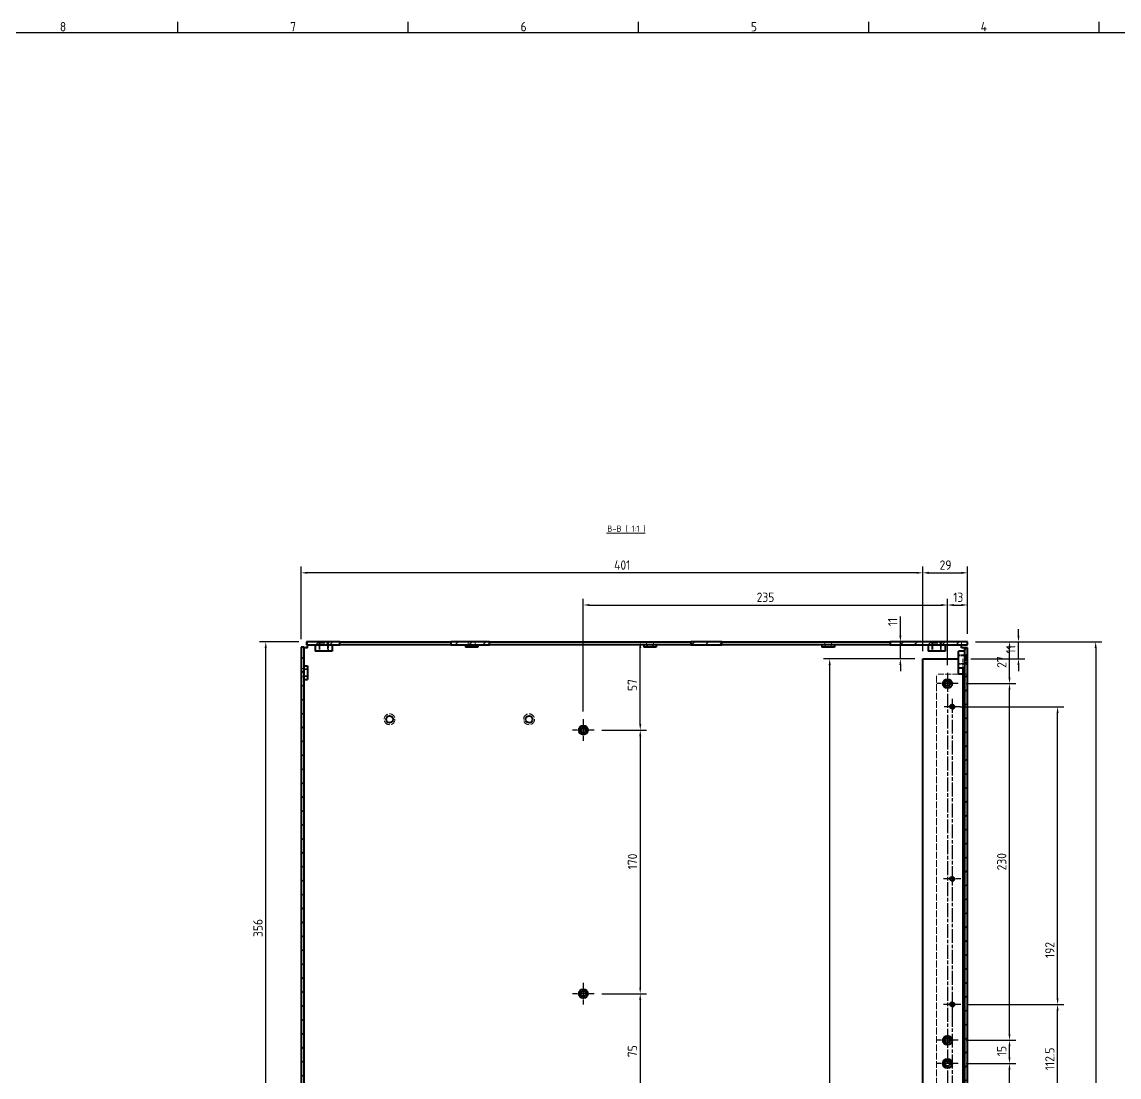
# Model space of a CAD drawing. Header units: millimetres. Extents: x 0 to 2378, y 0 to 1682.
# Drawn here: x 1237 to 1945, y 968 to 1649 of the extents above; entities that cross this region are included whole.
import ezdxf

# ---------------------------------------------------------------- set-up
doc = ezdxf.new("R2010")
doc.units = ezdxf.units.MM
doc.header["$LTSCALE"] = 2
doc.linetypes.add('CHAIN', pattern=[0.3543, 0.2362, -0.0295, 0.0591, -0.0295])
doc.linetypes.add('DASHED', pattern=[0.2067, 0.1654, -0.0413])
doc.layers.get('0').update_dxf_attribs({"color": 3, "lineweight": 25})
for name, color, linetype, lineweight in [('가려진 것(ISO)', 2, 'DASHED', 18), ('가시적인 것(ISO)', 3, 'Continuous', 40), ('가시적인 좁은 것(ISO)', 3, 'Continuous', 35), ('경계(ISO)', 7, 'Continuous', 25), ('기호(ISO)', 5, 'Continuous', 25), ('중심 표식(ISO)', 1, 'Continuous', 25), ('중심선(ISO)', 1, 'Continuous', 25), ('치수(ISO)', 2, 'Continuous', 25), ('해치(ISO)', 7, 'Continuous', 18)]:
    doc.layers.add(name, color=color, linetype=linetype, lineweight=lineweight)
doc.styles.add('문자 텍스트_M2B', font='isocp.shx')
doc.styles.add('치수 텍스트_PSTEK_POSCO', font='isocp.shx')
doc.styles.add('텍스트 스타일512', font='isocp.shx')
doc.dimstyles.new('치수_PSTEK_POSCO', dxfattribs={"dimscale": 2, "dimtxt": 3, "dimasz": 2, "dimexe": 2, "dimexo": 2.5, "dimgap": 1, "dimtad": 1, "dimrnd": 1e-08, "dimdsep": 46, "dimtxsty": '치수 텍스트_PSTEK_POSCO', "dimcen": 0.09, "dimdle": 10, "dimclrd": 7, "dimclre": 7, "dimclrt": 2, "dimadec": 1, "dimazin": 2, "dimtfac": 1, "dimtmove": 0, "dimatfit": 3, "dimfxl": 0, "dimtolj": 1, "dimlwd": -1, "dimlwe": -1, "dimarcsym": 0})

# ---------------------------------------------------------------- blocks, each defined once
blk = doc.blocks.new('경계 Default Border')
at = {"layer": '경계(ISO)'}
for p, q in [((668.81, 821), (668.81, 824.4)), ((743.12, 821), (743.12, 824.4)), ((817.44, 821), (817.44, 824.4)), ((891.75, 821), (891.75, 824.4)), ((966.06, 821), (966.06, 824.4))]:
    blk.add_line(p, q, dxfattribs=at)
at = {"layer": '경계(ISO)', "flags": 128}
blk.add_lwpolyline([(20, 20), (20, 821), (1169, 821), (1169, 20), (20, 20)], dxfattribs=at)
at = {"layer": '경계(ISO)', "color": 2, "char_height": 3, "attachment_point": 7, "style": '문자 텍스트_M2B'}
for s, insert in [('8', (630.8, 821.37)), ('7', (705.11, 821.39)), ('6', (779.43, 821.37)), ('5', (853.74, 821.37)), ('4', (927.88, 821.4))]:
    blk.add_mtext(s, dxfattribs=dict(at, insert=insert))
blk = doc.blocks.new('*D44')
at = {"layer": 'Defpoints', "color": 0, "transparency": 16777216}
for p in [(1847.33, 1293.58), (1847.33, 1249.15), (1818.33, 1238.15)]:
    blk.add_point(p, dxfattribs=at)
at = {"layer": '치수(ISO)', "color": 7, "transparency": 16777216}
for p, q in [((1818.33, 1243.15), (1818.33, 1297.58)), ((1847.33, 1254.15), (1847.33, 1297.58)), ((1822.33, 1293.58), (1843.33, 1293.58))]:
    blk.add_line(p, q, dxfattribs=at)
for points in [[(1822.33, 1294.25), (1822.33, 1292.91), (1818.33, 1293.58)], [(1843.33, 1294.25), (1843.33, 1292.91), (1847.33, 1293.58)]]:
    blk.add_solid(points, dxfattribs=at)
at = {"layer": '치수(ISO)', "color": 2, "transparency": 16777216, "insert": (1829.24, 1298.58), "char_height": 6, "attachment_point": 4, "style": '치수 텍스트_PSTEK_POSCO'}
blk.add_mtext('\\A1;29', dxfattribs=at)
blk = doc.blocks.new('*D45')
at = {"layer": 'Defpoints', "color": 0, "transparency": 16777216}
for p in [(1847.33, 1249.15), (1880.12, 1249.15), (1844.33, 1238.15)]:
    blk.add_point(p, dxfattribs=at)
at = {"layer": '치수(ISO)', "color": 7, "transparency": 16777216}
for p, q in [((1880.12, 1253.15), (1880.12, 1257.15)), ((1852.33, 1249.15), (1884.12, 1249.15)), ((1880.12, 1238.15), (1880.12, 1249.15)), ((1849.33, 1238.15), (1884.12, 1238.15)), ((1880.12, 1234.15), (1880.12, 1230.15))]:
    blk.add_line(p, q, dxfattribs=at)
for points in [[(1879.45, 1253.15), (1880.79, 1253.15), (1880.12, 1249.15)], [(1879.45, 1234.15), (1880.79, 1234.15), (1880.12, 1238.15)]]:
    blk.add_solid(points, dxfattribs=at)
at = {"layer": '치수(ISO)', "color": 2, "transparency": 16777216, "insert": (1875.12, 1241.55), "char_height": 6, "attachment_point": 4, "rotation": 90, "style": '치수 텍스트_PSTEK_POSCO'}
blk.add_mtext('\\A1;11', dxfattribs=at)
blk = doc.blocks.new('*D46')
at = {"layer": 'Defpoints', "color": 0, "transparency": 16777216}
for p in [(1847.33, 1249.15), (1847.33, 365.65), (1929.95, 365.65)]:
    blk.add_point(p, dxfattribs=at)
at = {"layer": '치수(ISO)', "color": 7, "transparency": 16777216}
for p, q in [((1852.33, 1249.15), (1933.95, 1249.15)), ((1929.95, 1245.15), (1929.95, 369.65)), ((1852.33, 365.65), (1933.95, 365.65))]:
    blk.add_line(p, q, dxfattribs=at)
for points in [[(1929.28, 1245.15), (1930.61, 1245.15), (1929.95, 1249.15)], [(1929.28, 369.65), (1930.61, 369.65), (1929.95, 365.65)]]:
    blk.add_solid(points, dxfattribs=at)
at = {"layer": '치수(ISO)', "color": 2, "transparency": 16777216, "insert": (1924.95, 783.38), "char_height": 6, "attachment_point": 4, "rotation": 90, "style": '치수 텍스트_PSTEK_POSCO'}
blk.add_mtext('\\A1;883.5', dxfattribs=at)
blk = doc.blocks.new('*D64')
at = {"layer": 'Defpoints', "color": 0, "transparency": 16777216}
for p in [(1417.33, 1245.74), (1458.33, 894), (1458.33, 893.15)]:
    blk.add_point(p, dxfattribs=at)
at = {"layer": '치수(ISO)', "color": 7, "transparency": 16777216}
blk.add_line((1421.33, 894), (1454.33, 894), dxfattribs=at)
for points in [[(1421.33, 894.66), (1421.33, 893.33), (1417.33, 894)], [(1454.33, 894.66), (1454.33, 893.33), (1458.33, 894)]]:
    blk.add_solid(points, dxfattribs=at)
at = {"layer": '치수(ISO)', "color": 2, "transparency": 16777216, "insert": (1431.33, 899), "char_height": 6, "attachment_point": 4, "style": '치수 텍스트_PSTEK_POSCO'}
blk.add_mtext('\\A1;41', dxfattribs=at)
blk = doc.blocks.new('*D69')
at = {"layer": 'Defpoints', "color": 0, "transparency": 16777216}
for p in [(1837.33, 1207.15), (1905.35, 1207.15), (1842.56, 1015.15)]:
    blk.add_point(p, dxfattribs=at)
at = {"layer": '치수(ISO)', "color": 7, "transparency": 16777216}
for p, q in [((1842.33, 1207.15), (1909.35, 1207.15)), ((1905.35, 1019.15), (1905.35, 1203.15)), ((1847.56, 1015.15), (1909.35, 1015.15))]:
    blk.add_line(p, q, dxfattribs=at)
for points in [[(1904.68, 1203.15), (1906.02, 1203.15), (1905.35, 1207.15)], [(1904.68, 1019.15), (1906.02, 1019.15), (1905.35, 1015.15)]]:
    blk.add_solid(points, dxfattribs=at)
at = {"layer": '치수(ISO)', "color": 2, "transparency": 16777216, "insert": (1900.35, 1045.16), "char_height": 6, "attachment_point": 4, "rotation": 90, "style": '치수 텍스트_PSTEK_POSCO'}
blk.add_mtext('\\A1;192', dxfattribs=at)
blk = doc.blocks.new('*D107')
at = {"layer": 'Defpoints', "color": 0, "transparency": 16777216}
for p in [(1842.56, 1015.15), (1905.35, 1015.15), (1842.56, 902.65)]:
    blk.add_point(p, dxfattribs=at)
at = {"layer": '치수(ISO)', "color": 7, "transparency": 16777216}
for p, q in [((1847.56, 1015.15), (1909.35, 1015.15)), ((1905.35, 906.65), (1905.35, 1011.15)), ((1847.56, 902.65), (1909.35, 902.65))]:
    blk.add_line(p, q, dxfattribs=at)
for points in [[(1904.68, 1011.15), (1906.02, 1011.15), (1905.35, 1015.15)], [(1904.68, 906.65), (1906.02, 906.65), (1905.35, 902.65)]]:
    blk.add_solid(points, dxfattribs=at)
at = {"layer": '치수(ISO)', "color": 2, "transparency": 16777216, "insert": (1900.35, 972.83), "char_height": 6, "attachment_point": 4, "rotation": 90, "style": '치수 텍스트_PSTEK_POSCO'}
blk.add_mtext('\\A1;112.5', dxfattribs=at)
blk = doc.blocks.new('*D108')
at = {"layer": 'Defpoints', "color": 0, "transparency": 16777216}
for p in [(1606.28, 1022.15), (1606.28, 947.15), (1636.07, 947.15)]:
    blk.add_point(p, dxfattribs=at)
at = {"layer": '치수(ISO)', "color": 7, "transparency": 16777216}
for p, q in [((1611.28, 1022.15), (1640.07, 1022.15)), ((1636.07, 1018.15), (1636.07, 951.15)), ((1611.28, 947.15), (1640.07, 947.15))]:
    blk.add_line(p, q, dxfattribs=at)
for points in [[(1635.41, 1018.15), (1636.74, 1018.15), (1636.07, 1022.15)], [(1635.41, 951.15), (1636.74, 951.15), (1636.07, 947.15)]]:
    blk.add_solid(points, dxfattribs=at)
at = {"layer": '치수(ISO)', "color": 2, "transparency": 16777216, "insert": (1631.07, 981.23), "char_height": 6, "attachment_point": 4, "rotation": 90, "style": '치수 텍스트_PSTEK_POSCO'}
blk.add_mtext('\\A1;75', dxfattribs=at)
blk = doc.blocks.new('*D110')
at = {"layer": 'Defpoints', "color": 0, "transparency": 16777216}
for p in [(1758.33, 1238.15), (1818.33, 1238.15), (1818.33, 485.15)]:
    blk.add_point(p, dxfattribs=at)
at = {"layer": '치수(ISO)', "color": 7, "transparency": 16777216}
for p, q in [((1813.33, 1238.15), (1754.33, 1238.15)), ((1758.33, 489.15), (1758.33, 1234.15)), ((1813.33, 485.15), (1754.33, 485.15))]:
    blk.add_line(p, q, dxfattribs=at)
for points in [[(1757.66, 1234.15), (1758.99, 1234.15), (1758.33, 1238.15)], [(1757.66, 489.15), (1758.99, 489.15), (1758.33, 485.15)]]:
    blk.add_solid(points, dxfattribs=at)
at = {"layer": '치수(ISO)', "color": 2, "transparency": 16777216, "insert": (1753.33, 855.63), "char_height": 6, "attachment_point": 4, "rotation": 90, "style": '치수 텍스트_PSTEK_POSCO'}
blk.add_mtext('\\A1;753', dxfattribs=at)
blk = doc.blocks.new('*D111')
at = {"layer": 'Defpoints', "color": 0, "transparency": 16777216}
for p in [(1730.82, 1249.15), (1803.92, 1249.15), (1818.33, 1238.15)]:
    blk.add_point(p, dxfattribs=at)
at = {"layer": '치수(ISO)', "color": 7, "transparency": 16777216}
for p, q in [((1803.92, 1253.15), (1803.92, 1265.35)), ((1803.92, 1238.15), (1803.92, 1249.15)), ((1813.33, 1238.15), (1799.92, 1238.15)), ((1803.92, 1234.15), (1803.92, 1230.15))]:
    blk.add_line(p, q, dxfattribs=at)
for points in [[(1803.25, 1253.15), (1804.59, 1253.15), (1803.92, 1249.15)], [(1803.25, 1234.15), (1804.59, 1234.15), (1803.92, 1238.15)]]:
    blk.add_solid(points, dxfattribs=at)
at = {"layer": '치수(ISO)', "color": 2, "transparency": 16777216, "insert": (1798.92, 1259.15), "char_height": 6, "attachment_point": 4, "rotation": 90, "style": '치수 텍스트_PSTEK_POSCO'}
blk.add_mtext('\\A1;11', dxfattribs=at)
blk = doc.blocks.new('*D112')
at = {"layer": 'Defpoints', "color": 0, "transparency": 16777216}
for p in [(1417.33, 1293.58), (1417.33, 1245.74), (1818.33, 1238.15)]:
    blk.add_point(p, dxfattribs=at)
at = {"layer": '치수(ISO)', "color": 7, "transparency": 16777216}
for p, q in [((1417.33, 1250.74), (1417.33, 1297.58)), ((1818.33, 1243.15), (1818.33, 1297.58)), ((1814.33, 1293.58), (1421.33, 1293.58))]:
    blk.add_line(p, q, dxfattribs=at)
for points in [[(1421.33, 1294.25), (1421.33, 1292.91), (1417.33, 1293.58)], [(1814.33, 1294.25), (1814.33, 1292.91), (1818.33, 1293.58)]]:
    blk.add_solid(points, dxfattribs=at)
at = {"layer": '치수(ISO)', "color": 2, "transparency": 16777216, "insert": (1619.23, 1298.58), "char_height": 6, "attachment_point": 4, "style": '치수 텍스트_PSTEK_POSCO'}
blk.add_mtext('\\A1;401', dxfattribs=at)
blk = doc.blocks.new('*D116')
at = {"layer": 'Defpoints', "color": 0, "transparency": 16777216}
for p in [(1394.44, 1249.15), (1420.74, 1249.15), (1451.38, 893.15)]:
    blk.add_point(p, dxfattribs=at)
at = {"layer": '치수(ISO)', "color": 7, "transparency": 16777216}
for p, q in [((1415.74, 1249.15), (1390.44, 1249.15)), ((1394.44, 897.15), (1394.44, 1245.15)), ((1446.38, 893.15), (1390.44, 893.15))]:
    blk.add_line(p, q, dxfattribs=at)
for points in [[(1393.77, 1245.15), (1395.11, 1245.15), (1394.44, 1249.15)], [(1393.77, 897.15), (1395.11, 897.15), (1394.44, 893.15)]]:
    blk.add_solid(points, dxfattribs=at)
at = {"layer": '치수(ISO)', "color": 2, "transparency": 16777216, "insert": (1389.44, 1058.73), "char_height": 6, "attachment_point": 4, "rotation": 90, "style": '치수 텍스트_PSTEK_POSCO'}
blk.add_mtext('\\A1;356', dxfattribs=at)
blk = doc.blocks.new('*D149')
at = {"layer": 'Defpoints', "color": 0, "transparency": 16777216}
for p in [(1606.28, 1192.15), (1606.28, 1022.15), (1636.07, 1022.15)]:
    blk.add_point(p, dxfattribs=at)
at = {"layer": '치수(ISO)', "color": 7, "transparency": 16777216}
for p, q in [((1611.28, 1192.15), (1640.07, 1192.15)), ((1636.07, 1188.15), (1636.07, 1026.15)), ((1611.28, 1022.15), (1640.07, 1022.15))]:
    blk.add_line(p, q, dxfattribs=at)
for points in [[(1635.41, 1188.15), (1636.74, 1188.15), (1636.07, 1192.15)], [(1635.41, 1026.15), (1636.74, 1026.15), (1636.07, 1022.15)]]:
    blk.add_solid(points, dxfattribs=at)
at = {"layer": '치수(ISO)', "color": 2, "transparency": 16777216, "insert": (1631.07, 1102.35), "char_height": 6, "attachment_point": 4, "rotation": 90, "style": '치수 텍스트_PSTEK_POSCO'}
blk.add_mtext('\\A1;170', dxfattribs=at)
blk = doc.blocks.new('*D150')
at = {"layer": 'Defpoints', "color": 0, "transparency": 16777216}
for p in [(1636.07, 1249.15), (1638.07, 1249.15), (1606.28, 1192.15)]:
    blk.add_point(p, dxfattribs=at)
at = {"layer": '치수(ISO)', "color": 7, "transparency": 16777216}
for p, q in [((1636.07, 1196.15), (1636.07, 1245.15)), ((1611.28, 1192.15), (1640.07, 1192.15))]:
    blk.add_line(p, q, dxfattribs=at)
for points in [[(1635.41, 1245.15), (1636.74, 1245.15), (1636.07, 1249.15)], [(1635.41, 1196.15), (1636.74, 1196.15), (1636.07, 1192.15)]]:
    blk.add_solid(points, dxfattribs=at)
at = {"layer": '치수(ISO)', "color": 2, "transparency": 16777216, "insert": (1631.07, 1217.35), "char_height": 6, "attachment_point": 4, "rotation": 90, "style": '치수 텍스트_PSTEK_POSCO'}
blk.add_mtext('\\A1;57', dxfattribs=at)
blk = doc.blocks.new('*D171')
at = {"layer": 'Defpoints', "color": 0, "transparency": 16777216}
for p in [(1847.33, 1249.15), (1874.33, 1249.15), (1841.28, 1222.15)]:
    blk.add_point(p, dxfattribs=at)
at = {"layer": '치수(ISO)', "color": 7, "transparency": 16777216}
for p, q in [((1852.33, 1249.15), (1878.33, 1249.15)), ((1874.33, 1226.15), (1874.33, 1245.15)), ((1846.28, 1222.15), (1878.33, 1222.15))]:
    blk.add_line(p, q, dxfattribs=at)
for points in [[(1873.66, 1245.15), (1874.99, 1245.15), (1874.33, 1249.15)], [(1873.66, 1226.15), (1874.99, 1226.15), (1874.33, 1222.15)]]:
    blk.add_solid(points, dxfattribs=at)
at = {"layer": '치수(ISO)', "color": 2, "transparency": 16777216, "insert": (1869.33, 1232.3), "char_height": 6, "attachment_point": 4, "rotation": 90, "style": '치수 텍스트_PSTEK_POSCO'}
blk.add_mtext('\\A1;27', dxfattribs=at)
blk = doc.blocks.new('*D172')
at = {"layer": 'Defpoints', "color": 0, "transparency": 16777216}
for p in [(1841.28, 1222.15), (1874.33, 1222.15), (1841.28, 992.15)]:
    blk.add_point(p, dxfattribs=at)
at = {"layer": '치수(ISO)', "color": 7, "transparency": 16777216}
for p, q in [((1846.28, 1222.15), (1878.33, 1222.15)), ((1874.33, 996.15), (1874.33, 1218.15)), ((1846.28, 992.15), (1878.33, 992.15))]:
    blk.add_line(p, q, dxfattribs=at)
for points in [[(1873.66, 1218.15), (1874.99, 1218.15), (1874.33, 1222.15)], [(1873.66, 996.15), (1874.99, 996.15), (1874.33, 992.15)]]:
    blk.add_solid(points, dxfattribs=at)
at = {"layer": '치수(ISO)', "color": 2, "transparency": 16777216, "insert": (1869.33, 1101.69), "char_height": 6, "attachment_point": 4, "rotation": 90, "style": '치수 텍스트_PSTEK_POSCO'}
blk.add_mtext('\\A1;230', dxfattribs=at)
blk = doc.blocks.new('*D173')
at = {"layer": 'Defpoints', "color": 0, "transparency": 16777216}
for p in [(1841.28, 992.15), (1874.33, 992.15), (1841.28, 977.15)]:
    blk.add_point(p, dxfattribs=at)
at = {"layer": '치수(ISO)', "color": 7, "transparency": 16777216}
for p, q in [((1846.28, 992.15), (1878.33, 992.15)), ((1874.33, 981.15), (1874.33, 988.15)), ((1846.28, 977.15), (1878.33, 977.15))]:
    blk.add_line(p, q, dxfattribs=at)
for points in [[(1873.66, 988.15), (1874.99, 988.15), (1874.33, 992.15)], [(1873.66, 981.15), (1874.99, 981.15), (1874.33, 977.15)]]:
    blk.add_solid(points, dxfattribs=at)
at = {"layer": '치수(ISO)', "color": 2, "transparency": 16777216, "insert": (1869.33, 981.85), "char_height": 6, "attachment_point": 4, "rotation": 90, "style": '치수 텍스트_PSTEK_POSCO'}
blk.add_mtext('\\A1;15', dxfattribs=at)
blk = doc.blocks.new('*D174')
at = {"layer": 'Defpoints', "color": 0, "transparency": 16777216}
for p in [(1841.28, 977.15), (1874.33, 977.15), (1841.28, 747.15)]:
    blk.add_point(p, dxfattribs=at)
at = {"layer": '치수(ISO)', "color": 7, "transparency": 16777216}
for p, q in [((1846.28, 977.15), (1878.33, 977.15)), ((1874.33, 751.15), (1874.33, 973.15)), ((1846.28, 747.15), (1878.33, 747.15))]:
    blk.add_line(p, q, dxfattribs=at)
for points in [[(1873.66, 973.15), (1874.99, 973.15), (1874.33, 977.15)], [(1873.66, 751.15), (1874.99, 751.15), (1874.33, 747.15)]]:
    blk.add_solid(points, dxfattribs=at)
at = {"layer": '치수(ISO)', "color": 2, "transparency": 16777216, "insert": (1869.33, 856.69), "char_height": 6, "attachment_point": 4, "rotation": 90, "style": '치수 텍스트_PSTEK_POSCO'}
blk.add_mtext('\\A1;230', dxfattribs=at)
blk = doc.blocks.new('*D176')
at = {"layer": 'Defpoints', "color": 0, "transparency": 16777216}
for p in [(1834.33, 1272.82), (1834.33, 1229.1), (1599.33, 1199.1)]:
    blk.add_point(p, dxfattribs=at)
at = {"layer": '치수(ISO)', "color": 7, "transparency": 16777216}
for p, q in [((1599.33, 1204.1), (1599.33, 1276.82)), ((1834.33, 1234.1), (1834.33, 1276.82)), ((1603.33, 1272.82), (1830.33, 1272.82))]:
    blk.add_line(p, q, dxfattribs=at)
for points in [[(1603.33, 1273.49), (1603.33, 1272.16), (1599.33, 1272.82)], [(1830.33, 1273.49), (1830.33, 1272.16), (1834.33, 1272.82)]]:
    blk.add_solid(points, dxfattribs=at)
at = {"layer": '치수(ISO)', "color": 2, "transparency": 16777216, "insert": (1711.21, 1277.82), "char_height": 6, "attachment_point": 4, "style": '치수 텍스트_PSTEK_POSCO'}
blk.add_mtext('\\A1;235', dxfattribs=at)
blk = doc.blocks.new('*D177')
at = {"layer": 'Defpoints', "color": 0, "transparency": 16777216}
for p in [(1847.33, 1272.82), (1847.33, 1249.15), (1834.33, 1229.1)]:
    blk.add_point(p, dxfattribs=at)
at = {"layer": '치수(ISO)', "color": 7, "transparency": 16777216}
for p, q in [((1834.33, 1234.1), (1834.33, 1276.82)), ((1847.33, 1254.15), (1847.33, 1276.82)), ((1838.33, 1272.82), (1843.33, 1272.82))]:
    blk.add_line(p, q, dxfattribs=at)
for points in [[(1838.33, 1273.49), (1838.33, 1272.16), (1834.33, 1272.82)], [(1843.33, 1273.49), (1843.33, 1272.16), (1847.33, 1272.82)]]:
    blk.add_solid(points, dxfattribs=at)
at = {"layer": '치수(ISO)', "color": 2, "transparency": 16777216, "insert": (1838.02, 1277.82), "char_height": 6, "attachment_point": 4, "style": '치수 텍스트_PSTEK_POSCO'}
blk.add_mtext('\\A1;13', dxfattribs=at)

msp = doc.modelspace()

# ---------------------------------------------------------------- hatches: boundary and pattern name
at = {"layer": '해치(ISO)'}
h = msp.add_hatch(dxfattribs=at)
h.set_pattern_fill('ANSI31', color=256, scale=50.8, style=0)
h.set_pattern_definition([(45, (0, 0), (-4.490128, 4.490128), [])])
h.paths.add_polyline_path([(1447.3264, 365.6516), (1447.3264, 367.6516), (1420.7406, 367.6516), (1420.7406, 365.6516)])
h.paths.add_polyline_path([(1817.3264, 367.6516), (1817.3264, 365.6516), (1847.3264, 365.6516), (1847.3264, 367.6516)])
h.paths.add_polyline_path([(1692.3264, 367.6516), (1692.3264, 365.6516), (1722.3264, 365.6516), (1722.3264, 367.6516)])
h.paths.add_polyline_path([(1572.3264, 365.6516), (1572.3264, 367.6516), (1542.3264, 367.6516), (1542.3264, 365.6516)])
h.paths.add_polyline_path([(1442.3264, 1247.1516), (1442.3264, 1249.1516), (1420.7406, 1249.1516), (1420.7406, 1247.1516)])
h.paths.add_polyline_path([(1513.8264, 1247.1516), (1538.8264, 1247.1516), (1538.8264, 1249.1516), (1513.8264, 1249.1516)])
h.paths.add_polyline_path([(1668.8264, 1247.1516), (1688.8264, 1247.1516), (1688.8264, 1249.1516), (1668.8264, 1249.1516)])
h.paths.add_polyline_path([(1797.3264, 1247.1516), (1847.3264, 1247.1516), (1847.3264, 1249.1516), (1797.3264, 1249.1516)])
h.paths.add_polyline_path([(1847.3264, 369.6516), (1847.3264, 1245.1516), (1845.3264, 1245.1516), (1845.3264, 369.6516)])
h.paths.add_polyline_path([(1417.3264, 1245.7374), (1417.3264, 369.0659), (1419.3264, 369.0659), (1419.3264, 1245.7374)])

# ---------------------------------------------------------------- linework, layer by layer
at = {"layer": '가려진 것(ISO)', "ltscale": 1.904597}
for p, q in [((1421.3264, 1247.1516), (1421.3264, 1249.1516)), ((1525.0764, 1247.1516), (1525.0764, 1249.1516)), ((1529.5764, 1247.1516), (1529.5764, 1249.1516)), ((1640.0764, 1247.1516), (1640.0764, 1249.1516)), ((1644.5764, 1247.1516), (1644.5764, 1249.1516)), ((1755.0764, 1247.1516), (1755.0764, 1249.1516)), ((1759.5764, 1247.1516), (1759.5764, 1249.1516)), ((1843.3264, 1247.1516), (1843.3264, 1249.1516)), ((1419.3264, 1245.1516), (1417.3264, 1245.1516)), ((1419.3264, 1231.9016), (1417.3264, 1231.9016)), ((1419.3264, 1226.4016), (1417.3264, 1226.4016)), ((1421.3264, 1231.6516), (1419.3264, 1231.6516)), ((1419.3264, 1231.2186), (1421.3264, 1231.2186)), ((1419.3264, 1227.0846), (1421.3264, 1227.0846)), ((1419.3264, 1226.6516), (1421.3264, 1226.6516)), ((1847.3264, 1228.1516), (1845.3264, 1228.1516))]:
    msp.add_line(p, q, dxfattribs=at)
at = {"layer": '가려진 것(ISO)', "ltscale": 0.952248}
for p, q in [((1428.5764, 1248.1516), (1428.5764, 1249.1516)), ((1435.0764, 1248.1516), (1435.0764, 1249.1516)), ((1824.0764, 1248.1516), (1824.0764, 1249.1516)), ((1830.5764, 1248.1516), (1830.5764, 1249.1516)), ((1846.3264, 1240.9016), (1847.3264, 1240.9016)), ((1846.3264, 1234.4016), (1847.3264, 1234.4016))]:
    msp.add_line(p, q, dxfattribs=at)
at = {"layer": '가려진 것(ISO)', "ltscale": 12.349028}
for p, q in [((1428.5764, 1248.1516), (1435.0764, 1248.1516)), ((1824.0764, 1248.1516), (1830.5764, 1248.1516)), ((1846.3264, 1240.9016), (1846.3264, 1234.4016))]:
    msp.add_line(p, q, dxfattribs=at)
at = {"layer": '가려진 것(ISO)', "ltscale": 4.761642}
for p, q in [((1428.8264, 1248.1516), (1428.8264, 1243.1516)), ((1429.3679, 1248.1516), (1429.3679, 1243.1516)), ((1434.2849, 1248.1516), (1434.2849, 1243.1516)), ((1434.8264, 1243.1516), (1434.8264, 1248.1516)), ((1824.3264, 1248.1516), (1824.3264, 1243.1516)), ((1824.8679, 1248.1516), (1824.8679, 1243.1516)), ((1829.7849, 1248.1516), (1829.7849, 1243.1516)), ((1830.3264, 1243.1516), (1830.3264, 1248.1516)), ((1846.3264, 1240.6516), (1841.3264, 1240.6516)), ((1846.3264, 1240.1101), (1841.3264, 1240.1101)), ((1846.3264, 1235.1931), (1841.3264, 1235.1931)), ((1841.3264, 1234.6516), (1846.3264, 1234.6516))]:
    msp.add_line(p, q, dxfattribs=at)
at = {"layer": '가려진 것(ISO)', "ltscale": 1.428422}
for p, q in [((1525.3264, 1247.1516), (1525.3264, 1245.6516)), ((1525.7054, 1247.1516), (1525.7054, 1245.6516)), ((1528.9474, 1247.1516), (1528.9474, 1245.6516)), ((1529.3264, 1245.6516), (1529.3264, 1247.1516)), ((1640.3264, 1247.1516), (1640.3264, 1245.6516)), ((1640.7054, 1247.1516), (1640.7054, 1245.6516)), ((1643.9474, 1247.1516), (1643.9474, 1245.6516)), ((1644.3264, 1245.6516), (1644.3264, 1247.1516)), ((1755.3264, 1247.1516), (1755.3264, 1245.6516)), ((1755.7054, 1247.1516), (1755.7054, 1245.6516)), ((1758.9474, 1247.1516), (1758.9474, 1245.6516)), ((1759.3264, 1245.6516), (1759.3264, 1247.1516))]:
    msp.add_line(p, q, dxfattribs=at)
at = {"layer": '가려진 것(ISO)', "ltscale": 5.71399}
msp.add_line((1844.3264, 1238.1516), (1844.3264, 1232.1516), dxfattribs=at)
at = {"layer": '가려진 것(ISO)', "ltscale": 13.062409}
msp.add_line((1827.3264, 877.1516), (1827.3264, 1228.1516), dxfattribs=at)
at = {"layer": '가려진 것(ISO)', "ltscale": 11.288502}
msp.add_line((1841.3264, 1228.1516), (1827.3264, 1228.1516), dxfattribs=at)
at = {"layer": '가려진 것(ISO)', "ltscale": 13.298953}
for centre in [(1474.3264, 1199.1516), (1564.3264, 1199.1516)]:
    msp.add_circle(centre, 3.5, dxfattribs=at)
at = {"layer": '가시적인 것(ISO)'}
for p, q in [((1442.3264, 1249.1516), (1420.7406, 1249.1516)), ((1420.7406, 1249.1516), (1420.7406, 1247.1516)), ((1420.7406, 1247.1516), (1442.3264, 1247.1516)), ((1421.3264, 1245.1516), (1421.3264, 1247.1516)), ((1426.3264, 1247.1516), (1426.3264, 1243.1516)), ((1437.3264, 1247.1516), (1437.3264, 1243.1516)), ((1442.3264, 1247.1516), (1442.3264, 1249.1516)), ((1442.3264, 1249.1516), (1513.8264, 1249.1516)), ((1513.8264, 1247.1516), (1442.3264, 1247.1516)), ((1538.8264, 1249.1516), (1513.8264, 1249.1516)), ((1513.8264, 1249.1516), (1513.8264, 1247.1516)), ((1513.8264, 1247.1516), (1538.8264, 1247.1516)), ((1523.3264, 1247.1516), (1523.3264, 1245.6516)), ((1531.3264, 1247.1516), (1531.3264, 1245.6516)), ((1538.8264, 1247.1516), (1538.8264, 1249.1516)), ((1538.8264, 1249.1516), (1668.8264, 1249.1516)), ((1668.8264, 1247.1516), (1538.8264, 1247.1516)), ((1638.3264, 1247.1516), (1638.3264, 1245.6516)), ((1646.3264, 1247.1516), (1646.3264, 1245.6516)), ((1688.8264, 1249.1516), (1668.8264, 1249.1516)), ((1668.8264, 1249.1516), (1668.8264, 1247.1516)), ((1668.8264, 1247.1516), (1688.8264, 1247.1516)), ((1688.8264, 1247.1516), (1688.8264, 1249.1516)), ((1688.8264, 1249.1516), (1797.3264, 1249.1516)), ((1797.3264, 1247.1516), (1688.8264, 1247.1516)), ((1753.3264, 1247.1516), (1753.3264, 1245.6516)), ((1761.3264, 1247.1516), (1761.3264, 1245.6516)), ((1847.3264, 1249.1516), (1797.3264, 1249.1516)), ((1797.3264, 1249.1516), (1797.3264, 1247.1516)), ((1797.3264, 1247.1516), (1847.3264, 1247.1516)), ((1821.8264, 1247.1516), (1821.8264, 1243.1516)), ((1832.8264, 1247.1516), (1832.8264, 1243.1516)), ((1843.3264, 1245.1516), (1843.3264, 1247.1516)), ((1847.3264, 1247.1516), (1847.3264, 1249.1516)), ((1417.3264, 1245.7374), (1417.3264, 369.0659)), ((1419.3264, 1245.7374), (1417.3264, 1245.7374)), ((1419.3264, 369.0659), (1419.3264, 1245.7374)), ((1421.3264, 1245.1516), (1419.3264, 1245.1516)), ((1437.3264, 1243.1516), (1426.3264, 1243.1516)), ((1531.3264, 1245.6516), (1523.3264, 1245.6516)), ((1646.3264, 1245.6516), (1638.3264, 1245.6516)), ((1761.3264, 1245.6516), (1753.3264, 1245.6516)), ((1832.8264, 1243.1516), (1821.8264, 1243.1516)), ((1841.3264, 1232.1516), (1841.3264, 1243.1516)), ((1845.3264, 1243.1516), (1841.3264, 1243.1516)), ((1845.3264, 1245.1516), (1843.3264, 1245.1516)), ((1847.3264, 1245.1516), (1845.3264, 1245.1516)), ((1845.3264, 1245.1516), (1845.3264, 369.6516)), ((1847.3264, 369.6516), (1847.3264, 1245.1516)), ((1419.3264, 1233.5016), (1421.3264, 1233.5016)), ((1421.3264, 1233.5016), (1421.3264, 1224.8016)), ((1818.3264, 1238.1516), (1841.3264, 1238.1516)), ((1818.3264, 485.1516), (1818.3264, 1238.1516)), ((1845.3264, 1232.1516), (1841.3264, 1232.1516)), ((1841.3264, 1228.1516), (1841.3264, 1232.1516)), ((1844.3264, 1232.1516), (1844.3264, 1228.1516)), ((1419.3264, 1224.8016), (1421.3264, 1224.8016)), ((1844.3264, 1228.1516), (1841.3264, 1228.1516)), ((1844.3264, 1228.1516), (1845.3264, 1228.1516)), ((1844.3264, 1228.1516), (1844.3264, 495.1516))]:
    msp.add_line(p, q, dxfattribs=at)
for centre, radius in [((1834.3264, 1222.1516), 2.95), ((1834.3264, 1222.1516), 1.621), ((1837.3264, 1207.1516), 1.2295), ((1474.3264, 1199.1516), 2.25), ((1564.3264, 1199.1516), 2.25), ((1599.3264, 1192.1516), 2.95), ((1599.3264, 1192.1516), 1.621), ((1837.3264, 1096.1516), 1.2295), ((1599.3264, 1022.1516), 2.95), ((1599.3264, 1022.1516), 1.621), ((1837.3264, 1015.1516), 1.2295), ((1834.3264, 992.1516), 2.95), ((1834.3264, 992.1516), 1.621), ((1834.3264, 977.1516), 2.95), ((1834.3264, 977.1516), 1.621)]:
    msp.add_circle(centre, radius, dxfattribs=at)
at = {"layer": '가시적인 좁은 것(ISO)'}
for centre, radius, start, end in [((1834.3264, 1222.1516), 2, 350, 260), ((1837.3264, 1207.1516), 1.5, 280, 190), ((1599.3264, 1192.1516), 2, 350, 260), ((1837.3264, 1096.1516), 1.5, 280, 190), ((1599.3264, 1022.1516), 2, 350, 260), ((1837.3264, 1015.1516), 1.5, 280, 190), ((1834.3264, 992.1516), 2, 350, 260), ((1834.3264, 977.1516), 2, 350, 260)]:
    msp.add_arc(centre, radius, start, end, dxfattribs=at)
at = {"layer": '기호(ISO)', "color": 7, "lineweight": 18}
msp.add_line((1614.3529, 1319.2433), (1639.2444, 1319.2433), dxfattribs=at)
at = {"layer": '중심 표식(ISO)', "linetype": 'CHAIN', "ltscale": 7.722792}
for p, q in [((1841.2764, 1222.1516), (1827.3764, 1222.1516)), ((1599.3264, 1199.1016), (1599.3264, 1185.2016)), ((1606.2764, 1192.1516), (1592.3764, 1192.1516)), ((1599.3264, 1029.1016), (1599.3264, 1015.2016)), ((1606.2764, 1022.1516), (1592.3764, 1022.1516)), ((1841.2764, 992.1516), (1827.3764, 992.1516)), ((1841.2764, 977.1516), (1827.3764, 977.1516))]:
    msp.add_line(p, q, dxfattribs=at)
at = {"layer": '중심 표식(ISO)', "linetype": 'CHAIN', "ltscale": 5.810959}
for p, q in [((1842.5559, 1207.1516), (1832.0969, 1207.1516)), ((1837.3264, 1020.3811), (1837.3264, 1009.9221)), ((1842.5559, 1015.1516), (1832.0969, 1015.1516))]:
    msp.add_line(p, q, dxfattribs=at)
at = {"layer": '중심 표식(ISO)', "linetype": 'CHAIN', "ltscale": 6.111541}
for p, q in [((1842.8264, 1096.1516), (1831.8264, 1096.1516)), ((1842.8264, 1015.1516), (1831.8264, 1015.1516))]:
    msp.add_line(p, q, dxfattribs=at)
at = {"layer": '중심선(ISO)', "linetype": 'CHAIN', "ltscale": 19.051651}
for p, q in [((1834.3264, 1229.1016), (1834.3264, 495.2016)), ((1837.3264, 1212.3811), (1837.3264, 511.9221))]:
    msp.add_line(p, q, dxfattribs=at)

# ---------------------------------------------------------------- block references
at = {"xscale": 2, "yscale": 2, "zscale": 2}
msp.add_blockref('경계 Default Border', (0, 0), dxfattribs=at)

# ---------------------------------------------------------------- texts
at = {"layer": '기호(ISO)', "color": 7, "insert": (1614.7689, 1319.6856), "char_height": 4, "attachment_point": 7, "style": '텍스트 스타일512'}
msp.add_mtext('B-B ( 1:1 )', dxfattribs=at)

# ---------------------------------------------------------------- dimensions: what is measured, and where the dimension line sits
at = {"layer": '치수(ISO)', "color": 7}
dim = msp.add_linear_dim(base=(1417.3264, 1293.5807), p1=(1818.3264, 1238.1516), p2=(1417.3264, 1245.7374), dimstyle='치수_PSTEK_POSCO', override={"dimdec": 2, "dimtp": 0, "dimtm": 0, "dimtdec": 2, "dimtofl": 0, "dimatfit": 1}, dxfattribs=at)
dim.commit()
dim.dimension.update_dxf_attribs({"geometry": '*D112', "text_midpoint": (1624.3264, 1293.5807), "dimtype": 160})
for base, p1, p2, angle, override, picture, middle in [((1847.3264, 1293.5807), (1818.3264, 1238.1516), (1847.3264, 1249.1516), 180, {"dimdec": 2, "dimtp": 0, "dimtm": 0, "dimtdec": 2, "dimtofl": 0, "dimatfit": 1}, '*D44', (1832.8264, 1293.5807)), ((1834.3264, 1272.8239), (1599.3264, 1199.1016), (1834.3264, 1229.1016), 180, {"dimdec": 2, "dimtp": 0, "dimtm": 0, "dimtdec": 2, "dimtofl": 0, "dimatfit": 1}, '*D176', (1716.8064, 1272.8239)), ((1847.3264, 1272.8239), (1834.3264, 1229.1016), (1847.3264, 1249.1516), 180, {"dimdec": 2, "dimtp": 0, "dimtm": 0, "dimtdec": 2, "dimtofl": 0, "dimatfit": 1}, '*D177', (1840.8464, 1272.8239)), ((1803.9201, 1249.1516), (1818.3264, 1238.1516), (1730.8179, 1249.1516), 270, {"dimdec": 2, "dimse2": 1, "dimtp": 0, "dimtm": 0, "dimtdec": 2, "dimtofl": 1, "dimatfit": 1}, '*D111', (1803.9201, 1261.2516)), ((1880.1207, 1249.1516), (1844.3264, 1238.1516), (1847.3264, 1249.1516), 90, {"dimdec": 2, "dimtp": 0, "dimtm": 0, "dimtdec": 2, "dimtofl": 1, "dimatfit": 1}, '*D45', (1880.1207, 1243.6516)), ((1394.4414, 1249.1516), (1451.3764, 893.1516), (1420.7406, 1249.1516), 90, {"dimdec": 2, "dimtp": 0, "dimtm": 0, "dimtdec": 2, "dimtofl": 0, "dimatfit": 1}, '*D116', (1394.4414, 1064.2766)), ((1636.0745, 1249.1516), (1606.2764, 1192.1516), (1638.0745, 1249.1516), 90, {"dimdec": 2, "dimse2": 1, "dimtp": 0, "dimtm": 0, "dimtdec": 2, "dimtofl": 0, "dimatfit": 1}, '*D150', (1636.0745, 1220.6516)), ((1874.3264, 1249.1516), (1841.2764, 1222.1516), (1847.3264, 1249.1516), 90, {"dimdec": 2, "dimtp": 0, "dimtm": 0, "dimtdec": 2, "dimtofl": 0, "dimatfit": 1}, '*D171', (1874.3264, 1235.6716)), ((1929.9457, 365.6516), (1847.3264, 1249.1516), (1847.3264, 365.6516), 90, {"dimdec": 2, "dimtp": 0, "dimtm": 0, "dimtdec": 2, "dimtofl": 0, "dimatfit": 1}, '*D46', (1929.9457, 791.9016)), ((1458.3264, 893.9976), (1417.3264, 1245.7374), (1458.3264, 893.1516), 180, {"dimdec": 2, "dimse1": 1, "dimse2": 1, "dimtp": 0, "dimtm": 0, "dimtdec": 2, "dimtofl": 0, "dimatfit": 1}, '*D64', (1434.3264, 893.9976)), ((1758.3264, 1238.1516), (1818.3264, 485.1516), (1818.3264, 1238.1516), 90, {"dimdec": 2, "dimtp": 0, "dimtm": 0, "dimtdec": 2, "dimtofl": 0, "dimatfit": 1}, '*D110', (1758.3264, 861.1516)), ((1874.3264, 1222.1516), (1841.2764, 992.1516), (1841.2764, 1222.1516), 90, {"dimdec": 2, "dimtp": 0, "dimtm": 0, "dimtdec": 2, "dimtofl": 0, "dimatfit": 1}, '*D172', (1874.3264, 1107.1716)), ((1905.3494, 1207.1516), (1842.5559, 1015.1516), (1837.3264, 1207.1516), 90, {"dimdec": 2, "dimtp": 0, "dimtm": 0, "dimtdec": 2, "dimtofl": 0, "dimatfit": 1}, '*D69', (1905.3494, 1050.1516)), ((1636.0745, 1022.1516), (1606.2764, 1192.1516), (1606.2764, 1022.1516), 90, {"dimdec": 2, "dimtp": 0, "dimtm": 0, "dimtdec": 2, "dimtofl": 0, "dimatfit": 1}, '*D149', (1636.0745, 1107.1516)), ((1636.0745, 947.1516), (1606.2764, 1022.1516), (1606.2764, 947.1516), 90, {"dimdec": 2, "dimtp": 0, "dimtm": 0, "dimtdec": 2, "dimtofl": 0, "dimatfit": 1}, '*D108', (1636.0745, 984.6516)), ((1905.3494, 1015.1516), (1842.5559, 902.6516), (1842.5559, 1015.1516), 90, {"dimdec": 2, "dimtp": 0, "dimtm": 0, "dimtdec": 2, "dimtofl": 0, "dimatfit": 1}, '*D107', (1905.3494, 980.1516)), ((1874.3264, 992.1516), (1841.2764, 977.1516), (1841.2764, 992.1516), 90, {"dimdec": 2, "dimtp": 0, "dimtm": 0, "dimtdec": 2, "dimtofl": 0, "dimatfit": 1}, '*D173', (1874.3264, 984.6716)), ((1874.3264, 977.1516), (1841.2764, 747.1516), (1841.2764, 977.1516), 90, {"dimdec": 2, "dimtp": 0, "dimtm": 0, "dimtdec": 2, "dimtofl": 0, "dimatfit": 1}, '*D174', (1874.3264, 862.1716))]:
    dim = msp.add_linear_dim(base=base, p1=p1, p2=p2, angle=angle, dimstyle='치수_PSTEK_POSCO', override=override, dxfattribs=at)
    dim.commit()
    dim.dimension.update_dxf_attribs({"geometry": picture, "text_midpoint": middle, "dimtype": 160})

doc.saveas('drawing.dxf')
